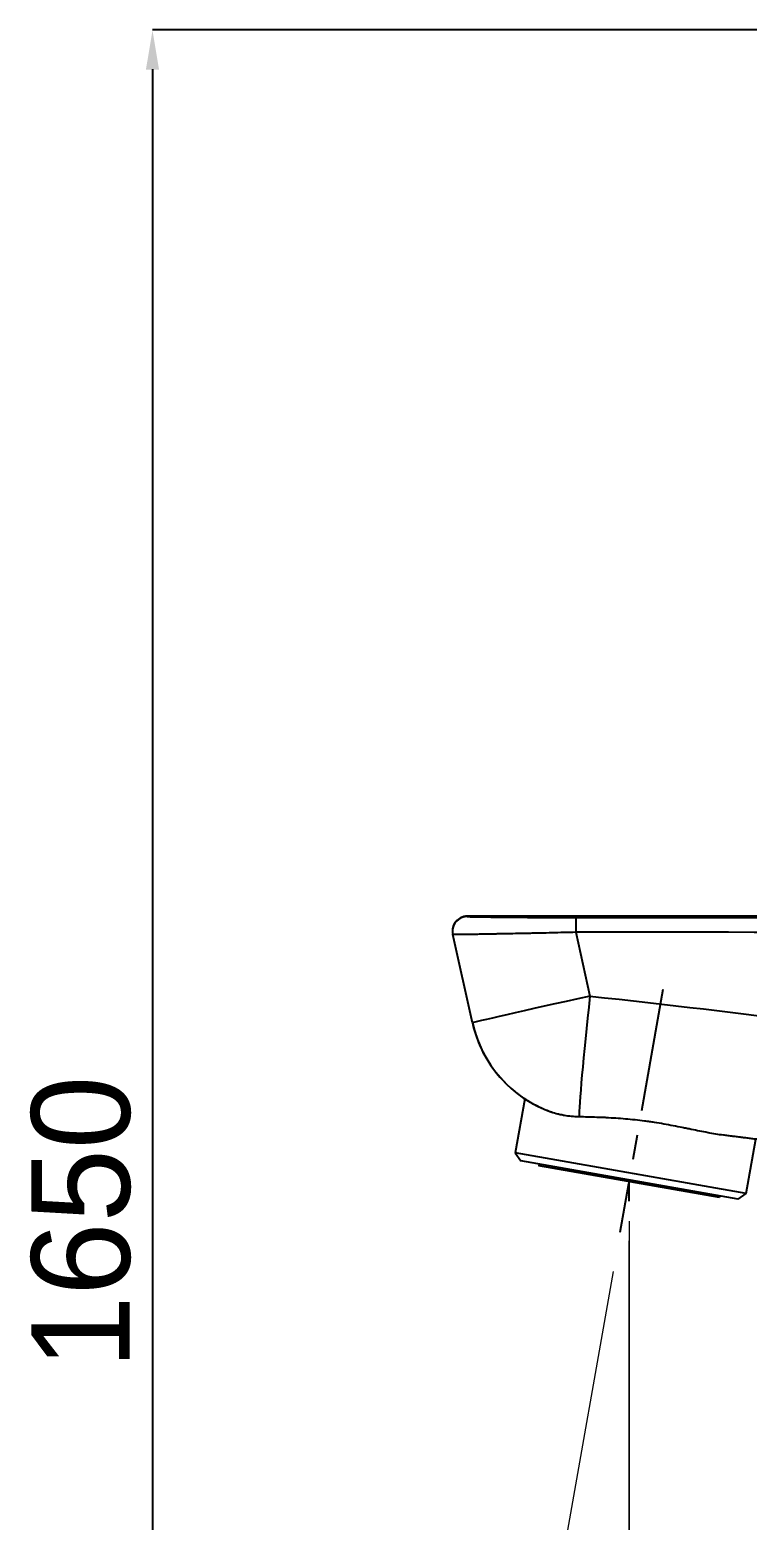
# Model space of a CAD drawing. Extents: x 0 to 1128, y 0 to 827.
# Drawn here: x 514 to 586.8, y 207.2 to 358.3 of the extents above; entities that cross this region are included whole.
import ezdxf

# ---------------------------------------------------------------- set-up
doc = ezdxf.new("R2010")
doc.units = 0
doc.header["$LTSCALE"] = 10
doc.header["$MEASUREMENT"] = 0
doc.header["$PDMODE"] = 3
doc.header["$PDSIZE"] = -10
doc.linetypes.add('CENTER', pattern=[2, 1.25, -0.25, 0.25, -0.25])
doc.layers.get('0').update_dxf_attribs({"linetype": 'CONTINUOUS'})
doc.layers.get('DEFPOINTS').update_dxf_attribs({"linetype": 'CONTINUOUS'})
doc.layers.add('1', color=7, linetype='CONTINUOUS')
doc.styles.add('Daelim Dimension', font='')
doc.styles.get('Daelim Dimension').set_extended_font_data('나눔고딕')
doc.dimstyles.new('DEFAULT', dxfattribs={"dimscale": 2, "dimtxt": 2, "dimasz": 2, "dimexe": 0, "dimexo": 2, "dimgap": 1, "dimtad": 1, "dimdec": 1, "dimzin": 9, "dimdsep": 46, "dimtxsty": 'Daelim Dimension', "dimcen": 0.5, "dimclrd": 252, "dimclre": 252, "dimclrt": 3, "dimadec": 1, "dimazin": 0, "dimtfac": 1, "dimtdec": 1, "dimtix": 1, "dimtmove": 0, "dimatfit": 3, "dimfxl": 1, "dimtolj": 1, "dimtzin": 1, "dimlwd": 9, "dimlwe": 9, "dimarcsym": 0})

# ---------------------------------------------------------------- blocks, each defined once
blk = doc.blocks.new('*D5')
at = {"color": 5, "lineweight": 9, "ltscale": 0.5, "transparency": 16777216}
for p, q in [((574.8, 237.49), (574.8, 130.57)), ((790.86, 171.63), (790.86, 130.57)), ((578.8, 130.57), (786.86, 130.57))]:
    blk.add_line(p, q, dxfattribs=at)
at = {"color": 5, "ltscale": 0.5, "transparency": 16777216}
for points in [[(578.8, 131.24), (578.8, 129.91), (574.8, 130.57)], [(786.86, 131.24), (786.86, 129.91), (790.86, 130.57)]]:
    blk.add_solid(points, dxfattribs=at)
at = {"layer": 'DEFPOINTS', "color": 0, "ltscale": 0.5, "transparency": 16777216}
for p in [(574.8, 241.49), (790.86, 175.63), (790.86, 130.57)]:
    blk.add_point(p, dxfattribs=at)
at = {"color": 7, "lineweight": -3, "ltscale": 0.5, "transparency": 16777216, "insert": (682.83, 138.02), "char_height": 10, "attachment_point": 5, "style": 'Daelim Dimension'}
blk.add_mtext('\\A1;216', dxfattribs=at)
blk = doc.blocks.new('*D7')
at = {"color": 5, "lineweight": 9, "ltscale": 0.5, "transparency": 16777216}
for p, q in [((574.76, 235.51), (574.76, 130.61)), ((573.16, 232.39), (555.51, 132.3))]:
    blk.add_line(p, q, dxfattribs=at)
blk.add_arc((574.76, 241.5), 110.88, 262.067, 267.933, dxfattribs=at)
at = {"color": 5, "ltscale": 0.5, "transparency": 16777216}
for points in [[(559.36, 131.02), (559.56, 132.33), (555.51, 132.3)], [(570.78, 131.35), (570.75, 130.02), (574.76, 130.61)]]:
    blk.add_solid(points, dxfattribs=at)
at = {"layer": 'DEFPOINTS', "color": 0, "ltscale": 0.5, "transparency": 16777216}
for p in [(578.2, 260.99), (574.76, 241.5), (574.76, 239.51), (573.85, 236.33), (561.89, 131.36)]:
    blk.add_point(p, dxfattribs=at)
at = {"color": 7, "lineweight": -3, "ltscale": 0.5, "transparency": 16777216, "insert": (565.77, 138.69), "char_height": 10, "attachment_point": 5, "rotation": 355, "style": 'Daelim Dimension'}
blk.add_mtext('\\A1;10.0°', dxfattribs=at)

msp = doc.modelspace()

# ---------------------------------------------------------------- linework, layer by layer
at = {"color": 5, "lineweight": -3, "ltscale": 0.5}
for p, q in [((739.12, 358.34), (526.43, 358.34)), ((526.43, 354.34), (526.43, 138.02))]:
    msp.add_line(p, q, dxfattribs=at)
at = {"lineweight": -3, "ltscale": 0.5}
msp.add_line((574.76, 241.5), (574.76, 239.51), dxfattribs=at)
at = {"color": 5, "lineweight": -3, "ltscale": 0.5}
msp.add_solid([(525.76, 354.29), (527.1, 354.29), (526.43, 358.29)], dxfattribs=at)
at = {"layer": '1', "color": 7, "linetype": 'Continuous', "lineweight": -3}
for p, q in [((558.36, 268.4), (558.37, 268.4)), ((558.88, 257.62), (556.9, 266.58)), ((569.38, 266.8), (570.81, 260.33)), ((558.88, 257.62), (558.88, 257.62)), ((564.2, 249.91), (563.23, 244.44)), ((586.67, 240.31), (587.64, 245.8)), ((563.23, 244.44), (563.8, 243.63)), ((586.67, 240.31), (563.23, 244.44)), ((585.86, 239.74), (563.8, 243.63)), ((565.67, 243.3), (565.64, 243.1)), ((583.96, 239.88), (565.64, 243.1)), ((583.96, 239.88), (583.99, 240.07)), ((585.86, 239.74), (586.67, 240.31))]:
    msp.add_line(p, q, dxfattribs=at)
at = {"layer": '1', "color": 1, "linetype": 'CENTER', "lineweight": -3}
msp.add_line((578.2, 260.99), (573.85, 236.33), dxfattribs=at)
at = {"layer": '1', "color": 7, "linetype": 'Continuous', "lineweight": -3}
for centre, radius, start, end in [((558.36, 266.93), 1.5, 90, 192.5002), ((571.09, 260.33), 12.5, 192.5002, 230.7445), ((571.09, 260.33), 12.5, 192.5002, 250.4426)]:
    msp.add_arc(centre, radius, start, end, dxfattribs=at)
for centre, major_axis, ratio, start_param, end_param in [((558.36, 266.9), (-1.46, -0.32), 0.999983, 5.572156, 6.283185), ((558.36, 266.9), (-1.46, -0.32), 0.999983, 4.494222, 5.572156), ((569.41, 266.8), (0, -1.5), 0.021754, 3.154207, 4.712395), ((571.09, 260.33), (-12.2, -2.71), 0.00471, 4.733629, 6.283185), ((571.09, 260.33), (-1.36, -12.43), 0.021625, 4.714758, 6.118266)]:
    msp.add_ellipse(centre, major_axis=major_axis, ratio=ratio, start_param=start_param, end_param=end_param, dxfattribs=at)
for points, degree in [([(622.27, 268.43), (558.36, 268.43)], 1), ([(558.36, 268.43), (558.36, 268.43), (558.36, 268.42), (558.36, 268.4)], 3), ([(569.41, 268.3), (596.96, 268.29), (624.52, 268.28), (652.07, 268.28)], 3), ([(556.9, 266.58), (556.89, 266.59), (556.89, 266.6), (556.89, 266.6)], 3), ([(652.03, 266.78), (624.48, 266.78), (596.93, 266.79), (569.38, 266.8)], 3)]:
    msp.add_open_spline(points, degree=degree, dxfattribs=at)
for points, knots in [([(558.37, 268.4), (558.38, 268.4), (558.4, 268.4), (558.44, 268.39), (558.47, 268.39), (558.52, 268.39), (558.55, 268.39), (558.57, 268.39), (558.66, 268.38), (558.75, 268.38), (558.96, 268.38), (559.09, 268.37), (559.37, 268.37), (559.52, 268.37), (559.74, 268.36), (559.78, 268.36), (559.88, 268.36), (559.92, 268.36), (560.06, 268.36), (560.16, 268.36), (560.47, 268.35), (560.68, 268.35), (561.14, 268.34), (561.38, 268.34), (561.77, 268.34), (561.97, 268.33), (562.17, 268.33), (562.27, 268.33), (562.31, 268.33), (562.38, 268.33), (562.41, 268.33), (562.73, 268.33), (563.02, 268.32), (563.62, 268.32), (564.23, 268.32), (564.88, 268.31), (565.3, 268.31), (565.42, 268.31), (565.55, 268.31), (565.63, 268.31), (565.68, 268.31), (565.89, 268.31), (566.06, 268.31), (566.58, 268.3), (566.92, 268.3), (567.62, 268.3), (567.98, 268.3), (568.69, 268.3), (569.05, 268.3), (569.41, 268.3)], [0, 0, 0, 0, 0.039293, 0.039293, 0.071316, 0.087328, 0.087328, 0.10334, 0.10334, 0.167387, 0.167387, 0.231434, 0.231434, 0.295481, 0.295481, 0.311493, 0.311493, 0.327505, 0.327505, 0.359529, 0.359529, 0.423576, 0.423576, 0.487623, 0.487623, 0.519646, 0.535658, 0.535658, 0.543664, 0.543664, 0.55167, 0.55167, 0.615717, 0.615717, 0.679764, 0.743811, 0.743811, 0.759823, 0.767829, 0.767829, 0.775835, 0.775835, 0.807859, 0.807859, 0.871906, 0.871906, 0.935953, 0.935953, 1, 1, 1, 1]), ([(569.38, 266.8), (568.97, 266.79), (568.56, 266.78), (567.75, 266.76), (567.35, 266.75), (566.56, 266.73), (566.17, 266.72), (565.59, 266.71), (565.39, 266.71), (565.15, 266.7), (565.1, 266.7), (565.01, 266.7), (564.86, 266.69), (564.72, 266.69), (564.25, 266.68), (563.88, 266.67), (563.17, 266.66), (562.82, 266.65), (562.15, 266.64), (561.78, 266.63), (561.42, 266.63), (561.34, 266.62), (561.3, 266.62), (561.19, 266.62), (561.11, 266.62), (560.88, 266.62), (560.73, 266.61), (560.3, 266.61), (560.03, 266.6), (559.51, 266.59), (559.26, 266.59), (558.92, 266.59), (558.81, 266.58), (558.65, 266.58), (558.6, 266.58), (558.5, 266.58), (558.45, 266.58), (558.2, 266.58), (558.03, 266.57), (557.71, 266.57), (557.57, 266.57), (557.33, 266.57), (557.23, 266.57), (557.13, 266.57), (557.11, 266.57), (557.07, 266.57), (557.05, 266.57), (557.01, 266.57), (556.98, 266.57), (556.92, 266.57), (556.9, 266.57), (556.9, 266.58)], [0, 0, 0, 0, 0.0625, 0.0625, 0.125, 0.125, 0.1875, 0.1875, 0.21875, 0.21875, 0.226562, 0.226562, 0.234375, 0.25, 0.25, 0.3125, 0.3125, 0.375, 0.375, 0.4375, 0.445312, 0.445312, 0.453125, 0.453125, 0.46875, 0.46875, 0.5, 0.5, 0.5625, 0.5625, 0.625, 0.625, 0.65625, 0.65625, 0.671875, 0.671875, 0.6875, 0.6875, 0.75, 0.75, 0.8125, 0.8125, 0.875, 0.875, 0.890625, 0.890625, 0.90625, 0.90625, 0.9375, 0.9375, 1, 1, 1, 1]), ([(570.81, 260.33), (586.82, 258.58), (600.17, 256.84), (610.94, 255.11), (611.11, 255.08), (611.36, 255.04), (611.74, 254.98), (612.61, 254.84), (614.32, 254.55), (617.65, 253.98), (623.9, 252.82), (628.54, 251.81), (631.4, 251.11), (631.57, 251.07), (631.83, 251), (632.21, 250.91), (633.1, 250.68), (634.82, 250.23), (638.08, 249.31), (640.58, 248.48), (642.21, 247.88), (642.38, 247.82), (642.64, 247.72), (643.03, 247.58), (643.93, 247.23), (645.66, 246.51), (647.04, 245.86), (648.14, 245.31), (648.45, 245.15), (648.98, 244.87), (649.76, 244.44), (651.54, 243.39), (652.99, 242.4), (653.92, 241.7)], [0, 0, 0, 0, 0.500011, 0.500011, 0.503917, 0.503917, 0.507823, 0.515636, 0.531261, 0.562512, 0.625013, 0.750016, 0.750016, 0.753922, 0.753922, 0.757829, 0.765641, 0.781267, 0.812517, 0.875019, 0.875019, 0.878925, 0.878925, 0.882831, 0.890644, 0.906269, 0.93752, 0.93752, 0.945332, 0.945332, 0.953145, 0.96877, 1, 1, 1, 1]), ([(566.9, 248.55), (566.6, 248.66), (566.31, 248.77), (565.77, 249.01), (565.53, 249.13), (565.07, 249.37), (564.85, 249.49), (564.61, 249.64), (564.56, 249.67), (564.47, 249.72), (564.42, 249.75), (564.29, 249.84), (564.21, 249.89), (563.97, 250.05), (563.84, 250.15), (563.6, 250.32), (563.5, 250.39), (563.38, 250.49), (563.34, 250.52), (563.31, 250.55), (563.3, 250.55), (563.29, 250.56), (563.28, 250.57), (563.26, 250.58), (563.25, 250.59), (563.2, 250.63), (563.18, 250.65), (563.18, 250.65)], [0, 0, 0, 0, 0.124973, 0.124973, 0.249946, 0.249946, 0.374919, 0.374919, 0.406162, 0.406162, 0.437405, 0.437405, 0.499892, 0.499892, 0.624864, 0.624864, 0.749837, 0.749837, 0.812324, 0.812324, 0.827945, 0.827945, 0.843567, 0.843567, 0.87481, 0.87481, 1, 1, 1, 1]), ([(569.7, 248.08), (569.44, 248.08), (569.19, 248.1), (568.7, 248.14), (568.46, 248.18), (568.16, 248.22), (568.1, 248.24), (567.99, 248.26), (567.93, 248.27), (567.76, 248.3), (567.65, 248.33), (567.32, 248.41), (567.1, 248.48), (566.9, 248.55)], [0, 0, 0, 0, 0.25, 0.25, 0.5, 0.5, 0.5625, 0.5625, 0.625, 0.625, 0.75, 0.75, 1, 1, 1, 1]), ([(584.35, 246.22), (584.1, 246.25), (583.84, 246.28), (583.33, 246.37), (583.06, 246.42), (582.52, 246.52), (582.24, 246.57), (581.67, 246.69), (581.38, 246.75), (581.01, 246.82), (580.94, 246.84), (580.79, 246.87), (580.71, 246.88), (580.49, 246.93), (580.33, 246.96), (579.88, 247.05), (579.57, 247.11), (578.95, 247.23), (578.32, 247.35), (577.68, 247.45), (577.19, 247.53), (577.03, 247.55), (576.78, 247.59), (576.7, 247.6), (576.53, 247.62), (576.45, 247.63), (576.04, 247.69), (575.71, 247.73), (575.06, 247.8), (574.41, 247.86), (573.76, 247.91), (573.11, 247.95), (572.79, 247.97), (572.39, 247.99), (572.31, 248), (572.15, 248), (571.91, 248.01), (571.68, 248.02), (571.21, 248.04), (570.9, 248.05), (570.29, 248.06), (569.99, 248.07), (569.7, 248.08)], [0, 0, 0, 0, 0.0625, 0.0625, 0.125, 0.125, 0.1875, 0.1875, 0.25, 0.25, 0.265625, 0.265625, 0.28125, 0.28125, 0.3125, 0.3125, 0.375, 0.375, 0.4375, 0.5, 0.5, 0.53125, 0.53125, 0.546875, 0.546875, 0.5625, 0.5625, 0.625, 0.625, 0.6875, 0.75, 0.75, 0.8125, 0.8125, 0.828125, 0.828125, 0.84375, 0.875, 0.875, 0.9375, 0.9375, 1, 1, 1, 1]), ([(604.8, 243.46), (604.66, 243.48), (604.39, 243.52), (603.99, 243.58), (603.58, 243.64), (603.17, 243.7), (602.76, 243.76), (602.35, 243.82), (601.94, 243.88), (601.52, 243.94), (601.1, 244), (600.69, 244.06), (600.26, 244.12), (599.84, 244.18), (599.41, 244.24), (598.99, 244.3), (598.56, 244.37), (598.13, 244.43), (597.69, 244.49), (597.26, 244.55), (596.82, 244.61), (596.38, 244.67), (595.94, 244.73), (595.5, 244.79), (595.06, 244.85), (594.61, 244.91), (594.16, 244.97), (593.71, 245.03), (593.26, 245.09), (592.81, 245.15), (592.35, 245.21), (591.9, 245.26), (591.44, 245.32), (590.98, 245.38), (590.52, 245.44), (590.05, 245.5), (589.59, 245.56), (589.12, 245.62), (588.65, 245.68), (588.18, 245.74), (587.7, 245.8), (587.23, 245.86), (586.75, 245.92), (586.28, 245.98), (585.8, 246.04), (585.31, 246.1), (584.83, 246.16), (584.51, 246.2), (584.35, 246.22)], [0, 0, 0, 0, 0.019717, 0.039528, 0.059431, 0.079426, 0.099514, 0.119694, 0.139966, 0.160329, 0.180785, 0.201331, 0.221969, 0.242698, 0.263518, 0.284429, 0.30543, 0.326521, 0.347702, 0.368973, 0.390333, 0.411783, 0.433322, 0.454949, 0.476666, 0.49847, 0.520363, 0.542344, 0.564412, 0.586568, 0.608811, 0.63114, 0.653556, 0.676059, 0.698648, 0.721322, 0.744082, 0.766927, 0.789857, 0.812872, 0.835971, 0.859154, 0.88242, 0.905771, 0.929204, 0.95272, 0.976319, 1, 1, 1, 1])]:
    msp.add_open_spline(points, degree=3, knots=knots, dxfattribs=at)

# ---------------------------------------------------------------- texts
at = {"color": 7, "lineweight": -3, "ltscale": 0.5, "insert": (519.2, 237.37), "char_height": 10, "attachment_point": 5, "rotation": 90, "style": 'Daelim Dimension'}
msp.add_mtext('\\A1;1650', dxfattribs=at)

# ---------------------------------------------------------------- dimensions: what is measured, and where the dimension line sits
at = {"color": 5, "lineweight": -3, "ltscale": 0.5}
dim = msp.add_angular_dim_2l(base=(561.89, 131.36), line1=((574.76, 241.5), (574.76, 239.51)), line2=((578.2, 260.99), (573.85, 236.33)), dimstyle='DEFAULT', override={"dimtxt": 5, "dimclrd": 5, "dimclre": 5, "dimclrt": 7}, dxfattribs=at)
dim.commit()
dim.dimension.update_dxf_attribs({"geometry": '*D7', "text_midpoint": (565.77, 138.69)})
dim = msp.add_linear_dim(base=(790.86, 130.57), p1=(574.8, 241.49), p2=(790.86, 175.63), text='216', dimstyle='DEFAULT', override={"dimtxt": 5, "dimclrd": 5, "dimclre": 5, "dimclrt": 7}, dxfattribs=at)
dim.commit()
dim.dimension.update_dxf_attribs({"geometry": '*D5', "text_midpoint": (682.83, 138.02)})

doc.saveas('drawing.dxf')
